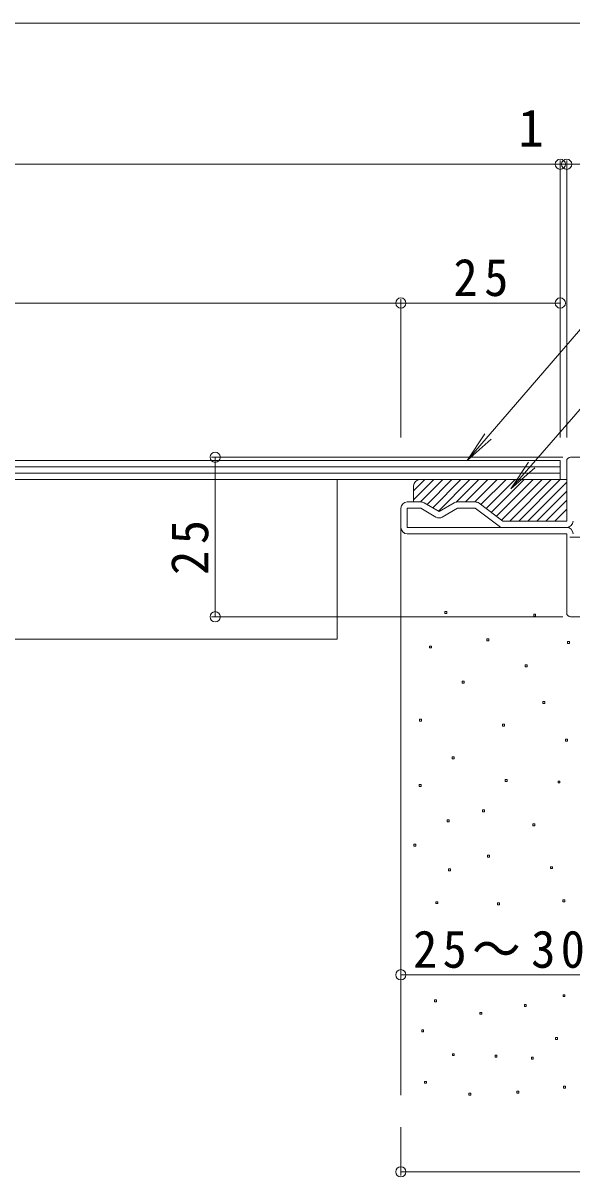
# Model space of a CAD drawing. Units: millimetres, scale not verified. Extents: x -300 to 314, y -275 to 220.
# Drawn here: x -170.9 to -84.9, y -170.1 to 10.8 of the extents above; entities that cross this region are included whole.
import ezdxf
from ezdxf.enums import TextEntityAlignment as Align

# ---------------------------------------------------------------- set-up
doc = ezdxf.new("R2010")
doc.units = ezdxf.units.MM
doc.header["$LTSCALE"] = 2
doc.header["$PDMODE"] = 32
doc.header["$PDSIZE"] = 1.6
doc.linetypes.add('CHAIN2', pattern=[12, 9, -1, 1, -1])
for name, color, linetype, lineweight in [('D-0', 7, 'Continuous', 9), ('D-1', 2, 'Continuous', 9), ('D-2', 3, 'Continuous', 9), ('D-4', 7, 'Continuous', 9), ('D-5', 7, 'Continuous', 9), ('D-6', 6, 'Continuous', 9), ('D-9', 4, 'Continuous', 9), ('D-A', 3, 'Continuous', 9)]:
    doc.layers.add(name, color=color, linetype=linetype, lineweight=lineweight)
doc.styles.add('ＭＳ ゴシック', font='')
doc.styles.get('ＭＳ ゴシック').set_extended_font_data('MS Gothic')

msp = doc.modelspace()

# ---------------------------------------------------------------- linework, layer by layer
at = {"layer": 'D-0'}
for p, q in [((-104.793, -81.463), (-104.493, -81.463)), ((-104.793, -81.763), (-104.793, -81.463)), ((-104.493, -81.763), (-104.793, -81.763)), ((-104.493, -81.463), (-104.493, -81.763)), ((-90.854, -81.888), (-90.554, -81.888)), ((-90.854, -82.188), (-90.854, -81.888)), ((-90.554, -82.188), (-90.854, -82.188)), ((-90.554, -81.888), (-90.554, -82.188)), ((-98.192, -85.757), (-97.892, -85.757)), ((-98.192, -86.057), (-98.192, -85.757)), ((-97.892, -86.057), (-98.192, -86.057)), ((-97.892, -85.757), (-97.892, -86.057)), ((-85.555, -86.152), (-85.255, -86.152)), ((-85.555, -86.452), (-85.555, -86.152)), ((-85.255, -86.452), (-85.555, -86.452)), ((-85.255, -86.152), (-85.255, -86.452)), ((-107.181, -86.862), (-106.881, -86.862)), ((-107.181, -87.162), (-107.181, -86.862)), ((-106.881, -87.162), (-107.181, -87.162)), ((-106.881, -86.862), (-106.881, -87.162)), ((-92.174, -89.824), (-91.874, -89.824)), ((-92.174, -90.124), (-92.174, -89.824)), ((-91.874, -90.124), (-92.174, -90.124)), ((-91.874, -89.824), (-91.874, -90.124)), ((-102.047, -92.391), (-101.747, -92.391)), ((-102.047, -92.691), (-102.047, -92.391)), ((-101.747, -92.691), (-102.047, -92.691)), ((-101.747, -92.391), (-101.747, -92.691)), ((-89.409, -95.55), (-89.109, -95.55)), ((-89.409, -95.85), (-89.409, -95.55)), ((-89.109, -95.85), (-89.409, -95.85)), ((-89.109, -95.55), (-89.109, -95.85)), ((-108.76, -98.315), (-108.46, -98.315)), ((-108.76, -98.615), (-108.76, -98.315)), ((-108.46, -98.615), (-108.76, -98.615)), ((-108.46, -98.315), (-108.46, -98.615)), ((-95.728, -99.105), (-95.428, -99.105)), ((-95.728, -99.405), (-95.728, -99.105)), ((-95.428, -99.405), (-95.728, -99.405)), ((-95.428, -99.105), (-95.428, -99.405)), ((-85.855, -101.474), (-85.555, -101.474)), ((-85.855, -101.774), (-85.855, -101.474)), ((-85.555, -101.774), (-85.855, -101.774)), ((-85.555, -101.474), (-85.555, -101.774)), ((-103.627, -104.239), (-103.326, -104.239)), ((-103.627, -104.539), (-103.627, -104.239)), ((-103.326, -104.539), (-103.627, -104.539)), ((-103.326, -104.239), (-103.326, -104.539)), ((-95.333, -107.793), (-95.033, -107.793)), ((-95.333, -108.093), (-95.333, -107.793)), ((-95.033, -108.093), (-95.333, -108.093)), ((-95.033, -107.793), (-95.033, -108.093)), ((-87.04, -108.024), (-86.74, -108.024)), ((-87.04, -108.324), (-87.04, -108.024)), ((-86.74, -108.324), (-87.04, -108.324)), ((-86.74, -108.024), (-86.74, -108.324)), ((-108.79, -108.583), (-108.49, -108.583)), ((-108.79, -108.883), (-108.79, -108.583)), ((-108.49, -108.883), (-108.79, -108.883)), ((-108.49, -108.583), (-108.49, -108.883)), ((-98.887, -112.532), (-98.587, -112.532)), ((-98.887, -112.832), (-98.887, -112.532)), ((-98.587, -112.832), (-98.887, -112.832)), ((-98.587, -112.532), (-98.587, -112.832)), ((-104.416, -114.111), (-104.116, -114.111)), ((-104.416, -114.412), (-104.416, -114.111)), ((-104.116, -114.412), (-104.416, -114.412)), ((-104.116, -114.111), (-104.116, -114.412)), ((-90.989, -114.737), (-90.689, -114.737)), ((-90.989, -115.037), (-90.989, -114.737)), ((-90.689, -115.037), (-90.989, -115.037)), ((-90.689, -114.737), (-90.689, -115.037)), ((-109.657, -117.91), (-109.357, -117.91)), ((-109.657, -118.21), (-109.657, -117.91)), ((-109.357, -118.21), (-109.657, -118.21)), ((-109.357, -117.91), (-109.357, -118.21)), ((-98.098, -119.64), (-97.798, -119.64)), ((-98.098, -119.94), (-98.098, -119.64)), ((-97.798, -119.94), (-98.098, -119.94)), ((-97.798, -119.64), (-97.798, -119.94)), ((-104.219, -121.812), (-103.919, -121.812)), ((-104.219, -122.112), (-104.219, -121.812)), ((-103.919, -122.112), (-104.219, -122.112)), ((-103.919, -121.812), (-103.919, -122.112)), ((-88.225, -121.451), (-87.925, -121.451)), ((-88.225, -121.751), (-88.225, -121.451)), ((-87.925, -121.751), (-88.225, -121.751)), ((-87.925, -121.451), (-87.925, -121.751)), ((-106.193, -126.946), (-105.893, -126.946)), ((-106.193, -127.246), (-106.193, -126.946)), ((-105.893, -127.246), (-106.193, -127.246)), ((-105.893, -126.946), (-105.893, -127.246)), ((-96.518, -127.144), (-96.218, -127.144)), ((-96.518, -127.444), (-96.518, -127.144)), ((-96.218, -127.444), (-96.518, -127.444)), ((-96.218, -127.144), (-96.218, -127.444)), ((-86.272, -126.657), (-85.972, -126.657)), ((-86.272, -126.957), (-86.272, -126.657)), ((-85.972, -126.957), (-86.272, -126.957)), ((-85.972, -126.657), (-85.972, -126.957)), ((-106.391, -142.313), (-106.091, -142.313)), ((-106.391, -142.613), (-106.391, -142.313)), ((-106.091, -142.613), (-106.391, -142.613)), ((-106.091, -142.313), (-106.091, -142.613)), ((-86.25, -141.523), (-85.95, -141.523)), ((-86.25, -141.823), (-86.25, -141.523)), ((-85.95, -141.823), (-86.25, -141.823)), ((-85.95, -141.523), (-85.95, -141.823)), ((-99.282, -144.288), (-98.982, -144.288)), ((-99.282, -144.588), (-99.282, -144.288)), ((-98.982, -144.588), (-99.282, -144.588)), ((-98.982, -144.288), (-98.982, -144.588)), ((-92.313, -143.055), (-92.013, -143.055)), ((-92.313, -143.355), (-92.313, -143.055)), ((-92.013, -143.355), (-92.313, -143.355)), ((-92.013, -143.055), (-92.013, -143.355)), ((-108.413, -147.052), (-108.113, -147.052)), ((-108.413, -147.352), (-108.413, -147.052)), ((-108.113, -147.352), (-108.413, -147.352)), ((-108.113, -147.052), (-108.113, -147.352)), ((-87.435, -148.237), (-87.135, -148.237)), ((-87.435, -148.537), (-87.435, -148.237)), ((-87.135, -148.237), (-87.135, -148.537)), ((-87.135, -148.537), (-87.435, -148.537)), ((-103.603, -150.767), (-103.303, -150.767)), ((-103.603, -151.068), (-103.603, -150.767)), ((-103.303, -151.068), (-103.603, -151.068)), ((-103.303, -150.767), (-103.303, -151.068)), ((-96.913, -151.001), (-96.613, -151.001)), ((-96.913, -151.301), (-96.913, -151.001)), ((-96.613, -151.301), (-96.913, -151.301)), ((-96.613, -151.001), (-96.613, -151.301)), ((-91.218, -151.326), (-90.918, -151.326)), ((-91.218, -151.626), (-91.218, -151.326)), ((-90.918, -151.626), (-91.218, -151.626)), ((-90.918, -151.326), (-90.918, -151.626)), ((-107.971, -155.112), (-107.671, -155.112)), ((-107.971, -155.412), (-107.971, -155.112)), ((-107.671, -155.412), (-107.971, -155.412)), ((-107.671, -155.112), (-107.671, -155.412)), ((-101.025, -156.971), (-100.725, -156.971)), ((-101.025, -157.271), (-101.025, -156.971)), ((-100.725, -157.271), (-101.025, -157.271)), ((-100.725, -156.971), (-100.725, -157.271)), ((-93.498, -156.669), (-93.198, -156.669)), ((-93.498, -156.969), (-93.498, -156.669)), ((-93.198, -156.969), (-93.498, -156.969)), ((-93.198, -156.669), (-93.198, -156.969)), ((-86.179, -155.879), (-85.879, -155.879)), ((-86.179, -156.179), (-86.179, -155.879)), ((-85.879, -156.179), (-86.179, -156.179)), ((-85.879, -155.879), (-85.879, -156.179))]:
    msp.add_line(p, q, dxfattribs=at)
at = {"layer": 'D-1'}
for p, q in [((-85.682, -57.871), (-85.682, -67.271)), ((-85.082, -57.271), (-81.282, -57.271)), ((-108.548, -64.271), (-110.682, -64.271)), ((-108.048, -64.405), (-105.682, -65.771)), ((-103.316, -64.405), (-105.682, -65.771)), ((-100.012, -64.271), (-102.816, -64.271)), ((-99.418, -64.469), (-95.682, -67.271)), ((-111.682, -68.271), (-111.682, -65.271)), ((-110.682, -68.271), (-110.682, -65.271)), ((-108.548, -65.271), (-110.682, -65.271)), ((-106.182, -66.637), (-108.548, -65.271)), ((-105.182, -66.637), (-102.816, -65.271)), ((-100.015, -65.271), (-102.816, -65.271)), ((-96.282, -68.071), (-100.015, -65.271)), ((-110.682, -68.271), (-85.682, -68.271)), ((-85.682, -67.271), (-95.682, -67.271)), ((-110.682, -69.271), (-85.682, -69.271)), ((-85.682, -81.671), (-85.682, -69.271)), ((-85.082, -82.271), (-81.282, -82.271))]:
    msp.add_line(p, q, dxfattribs=at)
for centre, radius, start, end in [((-85.082, -57.871), 0.6, 90, 180), ((-110.682, -65.271), 1, 90, 180), ((-108.548, -65.271), 1, 59.99997, 90), ((-102.816, -65.271), 1, 90, 120.00003), ((-100.012, -65.261), 0.99, 53.12967, 90), ((-105.682, -65.771), 1, 239.99997, 300.00003), ((-110.682, -68.271), 1, 180, 270), ((-95.682, -67.271), 1, 233.13025, 270), ((-85.682, -67.271), 1, 270, 0), ((-85.682, -69.271), 1, 0, 90), ((-85.082, -81.671), 0.6, 180, 270)]:
    msp.add_arc(centre, radius, start, end, dxfattribs=at)
at = {"layer": 'D-2'}
for p, q in [((-86.682, -57.771), (-221.216, -57.771)), ((-86.682, -57.771), (-86.682, -60.771)), ((-86.682, -58.771), (-221.216, -58.771)), ((-86.682, -59.771), (-221.216, -59.771)), ((-86.682, -60.771), (-221.216, -60.771))]:
    msp.add_line(p, q, dxfattribs=at)
at = {"layer": 'D-2', "color": 6}
for p, q in [((-121.682, -60.771), (-121.682, -85.771)), ((-121.682, -85.771), (-221.216, -85.771))]:
    msp.add_line(p, q, dxfattribs=at)
at = {"layer": 'D-4'}
for p, q in [((-226.216, 10.802), (-80.682, 10.802)), ((-86.682, -54.18), (-86.682, -10.737)), ((-85.682, -54.18), (-85.682, -10.737)), ((-226.216, -11.337), (-71.375, -11.337)), ((-111.682, -54.18), (-111.682, -32.487)), ((-226.216, -33.087), (-111.682, -33.087)), ((-111.682, -33.087), (-86.682, -33.087)), ((-86.311, -57.271), (-141.379, -57.271)), ((-140.779, -82.271), (-140.779, -57.271)), ((-86.311, -82.271), (-141.379, -82.271)), ((-111.682, -138.395), (-81.682, -138.395)), ((-111.682, -162.271), (-111.682, -169.888)), ((-111.682, -169.288), (-31.682, -169.288))]:
    msp.add_line(p, q, dxfattribs=at)
for p in [(-86.682, -11.337), (-85.682, -11.337), (-111.682, -33.087), (-86.682, -33.087), (-140.779, -57.271), (-140.779, -82.271), (-111.682, -138.395), (-111.682, -169.288)]:
    msp.add_point(p, dxfattribs=at)
at = {"layer": 'D-5'}
for p, q in [((-101.28, -57.771), (-97.547, -54.445)), ((-94.438, -62.214), (-90.691, -58.903))]:
    msp.add_line(p, q, dxfattribs=at)
for points in [[(-61.778, -12.022), (-101.28, -57.771), (-98.535, -53.592)], [(-61.777, -24.689), (-94.438, -62.214), (-91.676, -58.046)]]:
    msp.add_lwpolyline(points, dxfattribs=at)
at = {"layer": 'D-6'}
msp.add_line((-111.682, -68.271), (-111.682, -157.271), dxfattribs=at)
at = {"layer": 'D-9'}
for p, q in [((-107.919, -60.771), (-109.682, -62.534)), ((-106.505, -60.771), (-109.682, -63.948)), ((-108.682, -60.771), (-85.682, -60.771)), ((-105.091, -60.771), (-108.591, -64.271)), ((-103.677, -60.771), (-107.581, -64.675)), ((-102.262, -60.771), (-106.684, -65.193)), ((-100.848, -60.771), (-105.787, -65.71)), ((-99.434, -60.771), (-102.934, -64.271)), ((-98.02, -60.771), (-101.52, -64.271)), ((-96.606, -60.771), (-100.105, -64.271)), ((-95.191, -60.771), (-99.116, -64.696)), ((-93.777, -60.771), (-98.308, -65.302)), ((-92.363, -60.771), (-97.5, -65.908)), ((-90.949, -60.771), (-96.692, -66.514)), ((-89.534, -60.771), (-95.883, -67.12)), ((-88.12, -60.771), (-94.62, -67.271)), ((-86.706, -60.771), (-93.206, -67.271)), ((-85.682, -61.161), (-91.792, -67.271)), ((-109.682, -61.771), (-109.682, -64.271)), ((-85.682, -62.575), (-90.378, -67.271)), ((-85.682, -63.99), (-88.963, -67.271)), ((-85.682, -65.404), (-87.549, -67.271))]:
    msp.add_line(p, q, dxfattribs=at)
msp.add_arc((-108.682, -61.771), 1, 90, 180, dxfattribs=at)
at = {"layer": 'D-A', "linetype": 'CHAIN2'}
msp.add_line((-73.083, -69.771), (-85.167, -69.771), dxfattribs=at)

# ---------------------------------------------------------------- texts
at = {"layer": 'D-4', "color": 2, "style": 'ＭＳ ゴシック'}
msp.add_text('1', height=5.865, dxfattribs=at).set_placement((-93.271, -10.337), align=Align.BOTTOM_LEFT)
at = {"layer": 'D-4', "color": 2, "char_height": 5.865, "attachment_point": 7, "style": 'ＭＳ ゴシック'}
for s, insert in [('\\T1.27;\\W0.95;25', (-103.432, -32.087)), ('\\T1.22;\\W0.95;25～30', (-109.761, -137.395))]:
    msp.add_mtext(s, dxfattribs=dict(at, insert=insert))
at = {"layer": 'D-4', "color": 2, "insert": (-141.779, -75.712), "char_height": 5.865, "attachment_point": 7, "rotation": 90, "style": 'ＭＳ ゴシック'}
msp.add_mtext('\\T1.27;\\W0.95;25', dxfattribs=at)

doc.saveas('drawing.dxf')
